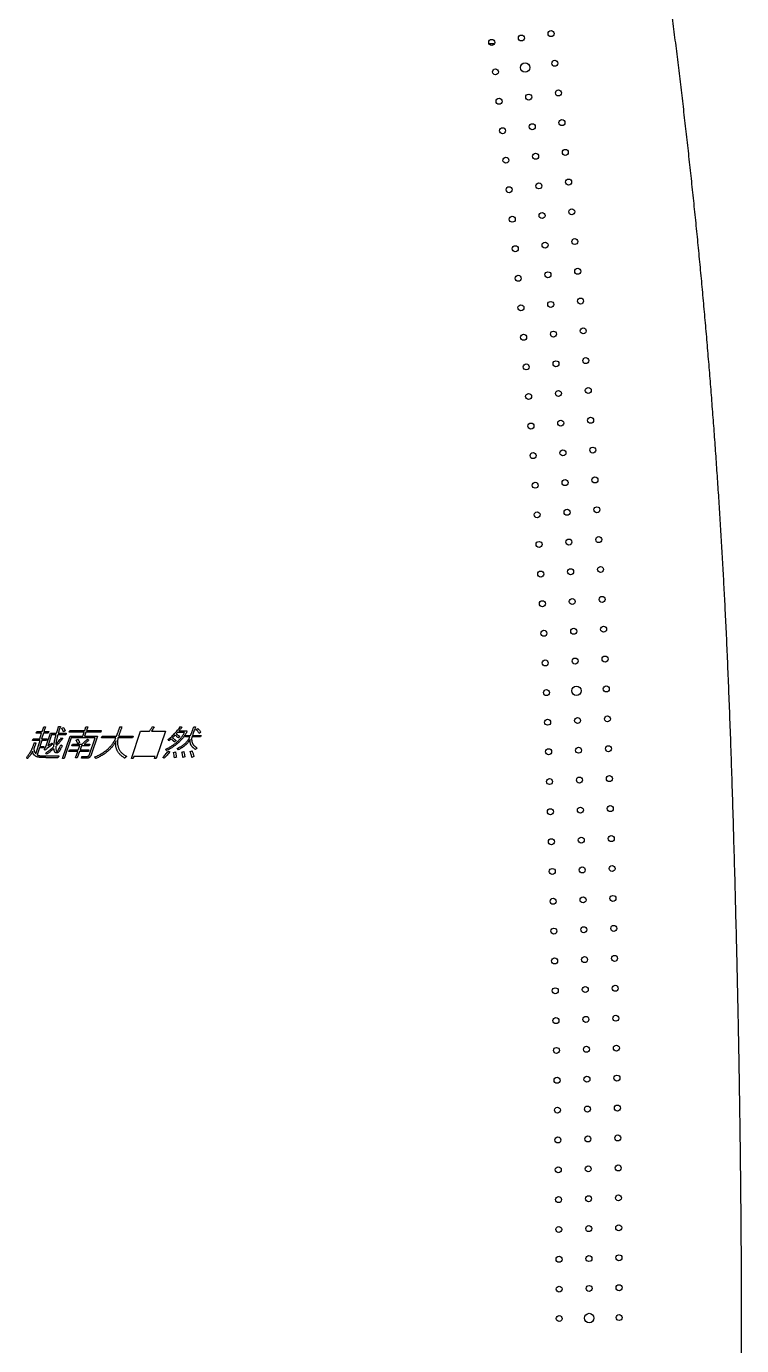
# Model space of a CAD drawing. Header units: millimetres. Extents: x 68706 to 69491, y -6452 to -3374.
# Drawn here: x 69073 to 69491, y -4913 to -4143 of the extents above; entities that cross this region are included whole.
import ezdxf

# ---------------------------------------------------------------- set-up
doc = ezdxf.new("R2010")
doc.units = ezdxf.units.MM

msp = doc.modelspace()

# ---------------------------------------------------------------- linework, layer by layer
at = {"color": 7, "linetype": 'Continuous', "lineweight": 25}
for p, q in [((69343.3, -4153.08), (69346.49, -4153.08)), ((69078.91, -4555.64), (69079.22, -4554.71)), ((69082.09, -4555.64), (69078.91, -4555.64)), ((69079.22, -4554.71), (69082.4, -4554.71)), ((69080.97, -4558.92), (69082.09, -4555.64)), ((69083.09, -4555.64), (69081.98, -4558.92)), ((69082.4, -4554.71), (69083.38, -4551.84)), ((69085.94, -4555.64), (69083.09, -4555.64)), ((69083.38, -4551.84), (69084.38, -4551.84)), ((69084.38, -4551.84), (69083.41, -4554.71)), ((69083.41, -4554.71), (69086.25, -4554.71)), ((69084.66, -4563.07), (69087.18, -4555.63)), ((69087.86, -4556.56), (69085.6, -4563.23)), ((69086.25, -4554.71), (69085.94, -4555.64)), ((69087.18, -4555.63), (69090.78, -4555.63)), ((69090.51, -4556.56), (69087.86, -4556.56)), ((69096.14, -4556.56), (69091.5, -4556.56)), ((69091.75, -4555.63), (69096.46, -4555.63)), ((69092.01, -4551.8), (69093, -4551.8)), ((69093.58, -4558.28), (69094.38, -4558.66)), ((69093.84, -4552.75), (69094.76, -4552.25)), ((69094.26, -4570.46), (69098.68, -4557.45)), ((69095.89, -4554.33), (69094.9, -4554.91)), ((69099.39, -4558.38), (69095.28, -4570.46)), ((69096.46, -4555.63), (69096.14, -4556.56)), ((69098.24, -4555.09), (69098.57, -4554.14)), ((69106.89, -4555.09), (69098.24, -4555.09)), ((69098.57, -4554.14), (69107.22, -4554.14)), ((69098.68, -4557.45), (69106.09, -4557.45)), ((69113.32, -4558.38), (69099.39, -4558.38)), ((69106.09, -4557.45), (69106.89, -4555.09)), ((69107.94, -4555.09), (69107.14, -4557.45)), ((69107.14, -4557.45), (69114.67, -4557.45)), ((69107.22, -4554.14), (69107.95, -4551.98)), ((69116.55, -4555.09), (69107.94, -4555.09)), ((69107.95, -4551.98), (69108.99, -4551.98)), ((69108.99, -4551.98), (69108.26, -4554.14)), ((69108.26, -4554.14), (69116.88, -4554.14)), ((69110.04, -4568.02), (69113.32, -4558.38)), ((69114.67, -4557.45), (69111.02, -4568.19)), ((69116.88, -4554.14), (69116.55, -4555.09)), ((69117, -4558.38), (69117.36, -4557.32)), ((69125.37, -4558.38), (69117, -4558.38)), ((69117.36, -4557.32), (69125.81, -4557.32)), ((69135.13, -4558.38), (69126.63, -4558.38)), ((69126.97, -4557.32), (69135.49, -4557.32)), ((69127.77, -4551.98), (69128.89, -4551.98)), ((69134.45, -4570.42), (69139.88, -4554.45)), ((69135.49, -4557.32), (69135.13, -4558.38)), ((69139.88, -4554.45), (69145.12, -4554.45)), ((69146.21, -4554.45), (69154.41, -4554.45)), ((69146.75, -4551.8), (69147.86, -4551.97)), ((69154.41, -4554.45), (69148.97, -4570.46)), ((69165.54, -4555.27), (69161.38, -4555.27)), ((69162.82, -4557.56), (69161.94, -4558.39)), ((69162.19, -4554.32), (69166.93, -4554.32)), ((69163.11, -4551.8), (69164, -4552.1)), ((69166.02, -4557.84), (69166.33, -4556.91)), ((69168.57, -4557.84), (69166.02, -4557.84)), ((69166.33, -4556.91), (69169, -4556.91)), ((69166.93, -4554.32), (69166.59, -4555.33)), ((69174.85, -4557.84), (69169.75, -4557.84)), ((69170.07, -4556.91), (69175.16, -4556.91)), ((69170.88, -4551.98), (69171.9, -4551.98)), ((69172.31, -4553.54), (69173.25, -4552.87)), ((69175.03, -4555.02), (69174.03, -4555.74)), ((69175.16, -4556.91), (69174.85, -4557.84)), ((69076.78, -4559.85), (69077.1, -4558.92)), ((69081.23, -4559.85), (69076.78, -4559.85)), ((69077.1, -4558.92), (69080.97, -4558.92)), ((69077.79, -4561.32), (69078.75, -4561.32)), ((69078.6, -4567.6), (69081.23, -4559.85)), ((69080.75, -4564.24), (69079.4, -4568.22)), ((69083.09, -4564.24), (69080.75, -4564.24)), ((69082.24, -4559.85), (69081.06, -4563.32)), ((69081.06, -4563.32), (69083.41, -4563.32)), ((69081.98, -4558.92), (69085.26, -4558.92)), ((69084.94, -4559.85), (69082.24, -4559.85)), ((69083.41, -4563.32), (69083.09, -4564.24)), ((69084.05, -4565.56), (69083.6, -4564.68)), ((69085.26, -4558.92), (69084.94, -4559.85)), ((69097.98, -4566.25), (69098.28, -4565.35)), ((69098.28, -4565.35), (69103.47, -4565.35)), ((69099.72, -4562.96), (69100.02, -4562.06)), ((69104.28, -4562.96), (69099.72, -4562.96)), ((69100.02, -4562.06), (69105.73, -4562.06)), ((69102.21, -4559.68), (69103.22, -4559.07)), ((69104.26, -4561.14), (69103.18, -4561.75)), ((69103.47, -4565.35), (69104.28, -4562.96)), ((69105.3, -4562.96), (69104.49, -4565.35)), ((69104.49, -4565.35), (69109.69, -4565.35)), ((69109.86, -4562.96), (69105.3, -4562.96)), ((69106.87, -4562.06), (69110.17, -4562.06)), ((69108.88, -4559.08), (69109.62, -4559.61)), ((69109.69, -4565.35), (69109.38, -4566.25)), ((69110.17, -4562.06), (69109.86, -4562.96)), ((69156.05, -4566.05), (69156.91, -4566.46)), ((69160.55, -4559.97), (69159.65, -4560.76)), ((69168.86, -4566.34), (69169.91, -4565.85)), ((69083.51, -4568.91), (69085.04, -4568.91)), ((69091.53, -4569.91), (69089.89, -4569.91)), ((69095.28, -4570.46), (69094.26, -4570.46)), ((69103.16, -4566.25), (69097.98, -4566.25)), ((69101.89, -4569.98), (69103.16, -4566.25)), ((69102.91, -4569.98), (69101.89, -4569.98)), ((69104.18, -4566.25), (69102.91, -4569.98)), ((69109.38, -4566.25), (69104.18, -4566.25)), ((69108.16, -4570.29), (69108, -4570.29)), ((69135.53, -4570.42), (69134.45, -4570.42)), ((69135.95, -4569.18), (69135.53, -4570.42)), ((69148.33, -4569.18), (69135.95, -4569.18)), ((69147.9, -4570.46), (69148.33, -4569.18)), ((69148.97, -4570.46), (69147.9, -4570.46)), ((69153.67, -4570.27), (69152.84, -4569.8)), ((69159.14, -4566.83), (69160.23, -4566.45)), ((69160.74, -4569.6), (69159.57, -4570)), ((69164.02, -4566.67), (69165.1, -4566.27)), ((69165.69, -4569.38), (69164.54, -4569.8)), ((69170.98, -4569.32), (69169.83, -4569.82))]:
    msp.add_line(p, q, dxfattribs=at)
for centre, radius in [((69362.2, -4149.86), 1.75), ((69379.51, -4147.28), 1.75), ((69344.89, -4152.43), 1.75), ((69364.38, -4167.1), 2.75), ((69381.7, -4164.6), 1.75), ((69347.06, -4169.61), 1.75), ((69383.82, -4181.93), 1.75), ((69349.16, -4186.79), 1.75), ((69366.49, -4184.36), 1.75), ((69351.19, -4203.99), 1.75), ((69368.53, -4201.63), 1.75), ((69385.87, -4199.26), 1.75), ((69353.15, -4221.19), 1.75), ((69370.5, -4218.9), 1.75), ((69387.85, -4216.6), 1.75), ((69372.41, -4236.18), 1.75), ((69389.76, -4233.95), 1.75), ((69355.05, -4238.41), 1.75), ((69391.61, -4251.31), 1.75), ((69356.88, -4255.63), 1.75), ((69374.24, -4253.47), 1.75), ((69358.63, -4272.85), 1.75), ((69376.01, -4270.76), 1.75), ((69393.38, -4268.67), 1.75), ((69360.33, -4290.09), 1.75), ((69377.71, -4288.06), 1.75), ((69395.09, -4286.04), 1.75), ((69379.34, -4305.37), 1.75), ((69396.73, -4303.42), 1.75), ((69361.95, -4307.33), 1.75), ((69398.3, -4320.8), 1.75), ((69363.5, -4324.57), 1.75), ((69380.9, -4322.69), 1.75), ((69364.99, -4341.82), 1.75), ((69382.4, -4340.01), 1.75), ((69399.8, -4338.19), 1.75), ((69366.41, -4359.08), 1.75), ((69383.82, -4357.34), 1.75), ((69401.24, -4355.59), 1.75), ((69385.18, -4374.67), 1.75), ((69402.6, -4372.99), 1.75), ((69367.76, -4376.35), 1.75), ((69403.89, -4390.4), 1.75), ((69369.04, -4393.61), 1.75), ((69386.47, -4392.01), 1.75), ((69370.26, -4410.89), 1.75), ((69387.69, -4409.35), 1.75), ((69405.12, -4407.81), 1.75), ((69371.4, -4428.17), 1.75), ((69388.84, -4426.69), 1.75), ((69406.28, -4425.22), 1.75), ((69389.92, -4444.05), 1.75), ((69407.37, -4442.64), 1.75), ((69372.48, -4445.45), 1.75), ((69373.49, -4462.74), 1.75), ((69390.94, -4461.4), 1.75), ((69408.39, -4460.07), 1.75), ((69374.43, -4480.03), 1.75), ((69391.88, -4478.76), 1.75), ((69409.34, -4477.5), 1.75), ((69375.3, -4497.32), 1.75), ((69392.76, -4496.12), 1.75), ((69410.22, -4494.93), 1.75), ((69393.57, -4513.49), 1.75), ((69411.03, -4512.36), 1.75), ((69376.1, -4514.61), 1.75), ((69376.84, -4531.93), 1.75), ((69394.31, -4530.87), 2.75), ((69411.77, -4529.81), 1.75), ((69377.51, -4549.23), 1.75), ((69394.99, -4548.24), 1.75), ((69412.46, -4547.25), 1.75), ((69378.1, -4566.46), 1.75), ((69395.58, -4565.57), 1.75), ((69413.05, -4564.67), 1.75), ((69396.09, -4582.99), 1.75), ((69413.57, -4582.14), 1.75), ((69378.61, -4583.85), 1.75), ((69379.14, -4601.44), 1.75), ((69396.62, -4600.55), 1.75), ((69414.1, -4599.66), 1.75), ((69379.7, -4618.96), 1.75), ((69397.18, -4618.06), 1.75), ((69414.66, -4617.16), 1.75), ((69380.23, -4636.32), 1.75), ((69397.71, -4635.47), 1.75), ((69415.19, -4634.61), 1.75), ((69415.68, -4652.08), 1.75), ((69380.72, -4653.72), 1.75), ((69398.2, -4652.9), 1.75), ((69381.17, -4671.14), 1.75), ((69398.65, -4670.35), 1.75), ((69416.14, -4669.56), 1.75), ((69381.6, -4688.56), 1.75), ((69399.08, -4687.8), 1.75), ((69416.57, -4687.04), 1.75), ((69382, -4705.97), 1.75), ((69399.48, -4705.24), 1.75), ((69416.96, -4704.51), 1.75), ((69382.36, -4723.38), 1.75), ((69399.85, -4722.68), 1.75), ((69417.33, -4721.99), 1.75), ((69382.69, -4740.8), 1.75), ((69400.18, -4740.13), 1.75), ((69417.67, -4739.46), 1.75), ((69383, -4758.21), 1.75), ((69400.49, -4757.57), 1.75), ((69417.97, -4756.94), 1.75), ((69383.27, -4775.63), 1.75), ((69400.76, -4775.02), 1.75), ((69418.25, -4774.42), 1.75), ((69383.51, -4793.04), 1.75), ((69401, -4792.47), 1.75), ((69418.49, -4791.89), 1.75), ((69383.72, -4810.46), 1.75), ((69401.21, -4809.92), 1.75), ((69418.7, -4809.37), 1.75), ((69383.9, -4827.87), 1.75), ((69401.39, -4827.36), 1.75), ((69418.88, -4826.85), 1.75), ((69401.54, -4844.81), 1.75), ((69419.03, -4844.33), 1.75), ((69384.05, -4845.29), 1.75), ((69384.16, -4862.71), 1.75), ((69401.66, -4862.26), 1.75), ((69419.15, -4861.81), 1.75), ((69384.25, -4880.13), 1.75), ((69401.75, -4879.71), 1.75), ((69419.24, -4879.29), 1.75), ((69384.27, -4897.27), 1.75), ((69401.77, -4896.98), 2.75), ((69419.27, -4896.7), 1.75)]:
    msp.add_circle(centre, radius, dxfattribs=at)
for points, knots in [([(69451.05, -4143.08), (69450.77, -4140.89), (69450.21, -4136.51), (69449.36, -4129.95), (69448.5, -4123.39), (69447.63, -4116.83), (69446.76, -4110.27), (69445.87, -4103.71), (69444.97, -4097.15), (69444.06, -4090.59), (69443.14, -4084.04), (69442.22, -4077.48), (69440.32, -4064.22), (69437.45, -4044.6), (69433.59, -4018.97), (69429.74, -3994.37), (69425.93, -3970.8), (69422.14, -3948.27), (69418.38, -3926.77), (69414.64, -3906.3), (69410.92, -3886.86), (69407.73, -3870.89), (69405.04, -3858.06), (69402.86, -3848), (69400.61, -3837.97), (69398.28, -3827.95), (69395.89, -3817.95), (69393.42, -3807.97), (69390.88, -3798), (69388.26, -3788.06), (69385.58, -3778.13), (69382.82, -3768.22), (69379.99, -3758.33), (69377.09, -3748.46), (69374.12, -3738.6), (69371.08, -3728.76), (69367.96, -3718.94), (69364.77, -3709.14), (69361.51, -3699.36), (69358.18, -3689.59), (69354.77, -3679.85), (69351.18, -3669.79), (69347.42, -3659.5), (69343.53, -3649.06), (69339.65, -3638.88), (69335.78, -3628.95), (69331.93, -3619.29), (69328.09, -3609.88), (69324.26, -3600.73), (69320.45, -3591.84), (69316.64, -3583.21), (69313.5, -3576.26), (69311.01, -3570.88), (69309.16, -3566.97), (69307.23, -3562.99), (69305.25, -3558.95), (69303.19, -3554.84), (69301.06, -3550.68), (69298.87, -3546.44), (69296.61, -3542.15), (69294.28, -3537.79), (69291.89, -3533.37), (69287.97, -3526.22), (69282.61, -3516.7), (69275.86, -3505.17), (69269.36, -3494.58), (69263.84, -3486.04), (69259.21, -3479.24), (69255.39, -3473.86), (69251.5, -3468.59), (69247.51, -3463.42), (69243.44, -3458.36), (69239.29, -3453.4), (69235.05, -3448.54), (69230.73, -3443.79), (69226.33, -3439.14), (69221.84, -3434.59), (69217.26, -3430.15), (69212.6, -3425.81), (69207.86, -3421.57), (69203.03, -3417.44), (69198.12, -3413.41), (69193.04, -3409.42), (69187.86, -3405.52), (69182.63, -3401.78), (69177.51, -3398.31), (69172.49, -3395.12), (69167.58, -3392.2), (69162.78, -3389.55), (69158.08, -3387.18), (69153.49, -3385.07), (69149.71, -3383.54), (69146.74, -3382.43), (69144.53, -3381.66), (69142.32, -3380.91), (69140.1, -3380.21), (69137.87, -3379.54), (69135.62, -3378.91), (69133.37, -3378.31), (69131.11, -3377.75), (69128.84, -3377.23), (69126.56, -3376.74), (69124.27, -3376.3), (69121.97, -3375.88), (69119.66, -3375.51), (69117.34, -3375.17), (69115.01, -3374.86), (69112.67, -3374.6), (69110.33, -3374.37), (69107.97, -3374.17), (69105.6, -3374.02), (69103.22, -3373.9), (69100.84, -3373.81), (69099.24, -3373.79), (69098.44, -3373.77)], [0, 0, 0, 0, 0.007382, 0.014763, 0.022145, 0.029527, 0.03691, 0.044292, 0.051675, 0.059059, 0.066442, 0.073826, 0.08121, 0.111264, 0.140175, 0.167943, 0.19457, 0.220057, 0.244403, 0.267611, 0.289683, 0.310618, 0.322095, 0.333569, 0.345041, 0.356511, 0.36798, 0.379448, 0.390916, 0.402386, 0.413856, 0.425328, 0.436802, 0.44828, 0.459761, 0.471247, 0.482737, 0.494233, 0.505735, 0.517243, 0.528759, 0.540282, 0.552984, 0.565411, 0.577564, 0.589442, 0.601048, 0.612381, 0.623443, 0.634233, 0.644754, 0.655007, 0.659743, 0.664575, 0.669503, 0.674527, 0.679648, 0.684867, 0.690182, 0.695595, 0.701105, 0.706713, 0.712419, 0.728381, 0.743283, 0.757129, 0.769927, 0.777317, 0.784667, 0.791978, 0.799254, 0.806497, 0.813711, 0.820899, 0.828063, 0.835206, 0.842332, 0.849443, 0.856543, 0.863634, 0.870721, 0.877805, 0.884891, 0.892335, 0.899503, 0.906399, 0.91303, 0.919399, 0.925514, 0.931381, 0.937009, 0.942408, 0.945018, 0.947623, 0.950226, 0.952826, 0.955425, 0.958023, 0.96062, 0.963217, 0.965816, 0.968416, 0.971019, 0.973625, 0.976235, 0.978849, 0.981468, 0.984093, 0.986724, 0.989362, 0.992009, 0.994663, 0.997327, 1, 1, 1, 1]), ([(69451.05, -4143.08), (69450.77, -4140.89), (69450.21, -4136.51), (69449.36, -4129.95), (69448.5, -4123.39), (69447.63, -4116.83), (69446.76, -4110.27), (69445.87, -4103.71), (69444.97, -4097.15), (69444.06, -4090.59), (69443.14, -4084.04), (69442.22, -4077.48), (69440.32, -4064.22), (69437.45, -4044.6), (69433.59, -4018.97), (69429.74, -3994.37), (69425.93, -3970.8), (69422.14, -3948.27), (69418.38, -3926.77), (69414.64, -3906.3), (69410.92, -3886.86), (69407.73, -3870.89), (69405.04, -3858.06), (69402.86, -3848), (69400.61, -3837.97), (69398.28, -3827.95), (69395.89, -3817.95), (69393.42, -3807.97), (69390.88, -3798), (69388.26, -3788.06), (69385.58, -3778.13), (69382.82, -3768.22), (69379.99, -3758.33), (69377.09, -3748.46), (69374.12, -3738.6), (69371.08, -3728.76), (69367.96, -3718.94), (69364.77, -3709.14), (69361.51, -3699.36), (69358.18, -3689.59), (69354.77, -3679.85), (69351.18, -3669.79), (69347.42, -3659.5), (69343.53, -3649.06), (69339.65, -3638.88), (69335.78, -3628.95), (69331.93, -3619.29), (69328.09, -3609.88), (69324.26, -3600.73), (69320.45, -3591.84), (69316.64, -3583.21), (69313.5, -3576.26), (69311.01, -3570.88), (69309.16, -3566.97), (69307.23, -3562.99), (69305.25, -3558.95), (69303.19, -3554.84), (69301.06, -3550.68), (69298.87, -3546.44), (69296.61, -3542.15), (69294.28, -3537.79), (69291.89, -3533.37), (69287.97, -3526.22), (69282.61, -3516.7), (69275.86, -3505.17), (69269.36, -3494.58), (69263.84, -3486.04), (69259.21, -3479.24), (69255.39, -3473.86), (69251.5, -3468.59), (69247.51, -3463.42), (69243.44, -3458.36), (69239.29, -3453.4), (69235.05, -3448.54), (69230.73, -3443.79), (69226.33, -3439.14), (69221.84, -3434.59), (69217.26, -3430.15), (69212.6, -3425.81), (69207.86, -3421.57), (69203.03, -3417.44), (69198.12, -3413.41), (69193.04, -3409.42), (69187.86, -3405.52), (69182.63, -3401.78), (69177.51, -3398.31), (69172.49, -3395.12), (69167.58, -3392.2), (69162.78, -3389.55), (69158.08, -3387.18), (69153.49, -3385.07), (69149.71, -3383.54), (69146.74, -3382.43), (69144.53, -3381.66), (69142.32, -3380.91), (69140.1, -3380.21), (69137.87, -3379.54), (69135.62, -3378.91), (69133.37, -3378.31), (69131.11, -3377.75), (69128.84, -3377.23), (69126.56, -3376.74), (69124.27, -3376.3), (69121.97, -3375.88), (69119.66, -3375.51), (69117.34, -3375.17), (69115.01, -3374.86), (69112.67, -3374.6), (69110.33, -3374.37), (69107.97, -3374.17), (69105.6, -3374.02), (69103.22, -3373.9), (69100.84, -3373.81), (69099.24, -3373.79), (69098.44, -3373.77)], [0, 0, 0, 0, 0.0073815, 0.0147632, 0.0221451, 0.0295273, 0.0369097, 0.0442923, 0.0516753, 0.0590585, 0.0664421, 0.0738259, 0.0812102, 0.1112641, 0.140175, 0.1679435, 0.1945704, 0.2200566, 0.2444032, 0.2676114, 0.2896826, 0.3106184, 0.3220953, 0.3335693, 0.345041, 0.356511, 0.3679798, 0.3794481, 0.3909165, 0.4023855, 0.4138558, 0.4253279, 0.4368025, 0.4482801, 0.4597614, 0.4712469, 0.4827372, 0.494233, 0.5057347, 0.5172431, 0.5287587, 0.540282, 0.5529842, 0.5654112, 0.5775637, 0.5894424, 0.6010479, 0.612381, 0.6234425, 0.6342334, 0.6447544, 0.6550066, 0.6597427, 0.6645746, 0.6695026, 0.6745272, 0.6796484, 0.6848665, 0.6901819, 0.6955946, 0.701105, 0.7067132, 0.7124194, 0.7283814, 0.7432827, 0.7571289, 0.7699267, 0.7773172, 0.7846667, 0.791978, 0.7992539, 0.8064975, 0.8137114, 0.8208989, 0.8280627, 0.8352059, 0.8423317, 0.8494429, 0.8565428, 0.8636345, 0.8707209, 0.8778053, 0.8848908, 0.8923349, 0.8995029, 0.9063995, 0.9130295, 0.9193988, 0.9255136, 0.9313811, 0.9370095, 0.942408, 0.9450175, 0.9476233, 0.950226, 0.9528263, 0.955425, 0.9580225, 0.9606198, 0.9632174, 0.9658161, 0.9684164, 0.9710192, 0.973625, 0.9762346, 0.9788486, 0.9814677, 0.9840926, 0.986724, 0.9893624, 0.9920086, 0.9946631, 0.9973267, 1, 1, 1, 1]), ([(69490.78, -4891.51), (69490.77, -4888.07), (69490.75, -4881.19), (69490.7, -4870.87), (69490.65, -4860.55), (69490.58, -4850.24), (69490.5, -4839.93), (69490.41, -4829.62), (69490.32, -4819.33), (69490.21, -4809.03), (69490.08, -4798.74), (69489.95, -4788.45), (69489.81, -4778.17), (69489.66, -4767.89), (69489.5, -4757.61), (69489.32, -4747.34), (69489.14, -4737.08), (69488.94, -4726.82), (69488.74, -4716.56), (69488.52, -4706.3), (69488.3, -4696.05), (69487.96, -4681.56), (69487.51, -4663.11), (69486.93, -4640.99), (69486.34, -4619.72), (69485.74, -4599.31), (69485.12, -4579.77), (69484.48, -4561.08), (69483.84, -4543.25), (69483.17, -4526.28), (69482.5, -4510.17), (69481.81, -4494.92), (69481.11, -4480.7), (69480.4, -4467.23), (69479.67, -4454.21), (69478.91, -4441.2), (69478.12, -4428.19), (69477.28, -4415.19), (69476.41, -4402.19), (69475.5, -4389.2), (69474.55, -4376.21), (69473.56, -4363.22), (69472.54, -4350.24), (69471.48, -4337.26), (69470.38, -4324.28), (69469.24, -4311.31), (69468.07, -4298.35), (69466.86, -4285.39), (69465.61, -4272.43), (69464.33, -4259.47), (69463, -4246.52), (69461.64, -4233.58), (69460.24, -4220.64), (69458.8, -4207.7), (69457.33, -4194.77), (69455.82, -4181.84), (69454.27, -4168.92), (69452.68, -4155.99), (69451.6, -4147.38), (69451.05, -4143.08)], [0, 0, 0, 0, 0.013766, 0.027527, 0.041283, 0.055033, 0.068777, 0.082516, 0.09625, 0.109978, 0.123701, 0.137418, 0.151131, 0.164837, 0.178539, 0.192235, 0.205926, 0.219611, 0.233292, 0.246967, 0.260636, 0.274301, 0.304956, 0.334466, 0.362831, 0.390051, 0.416126, 0.441057, 0.464844, 0.487486, 0.508985, 0.529339, 0.54855, 0.565934, 0.583315, 0.600694, 0.61807, 0.635443, 0.652815, 0.670184, 0.687551, 0.704917, 0.722281, 0.739643, 0.757004, 0.774364, 0.791723, 0.809081, 0.826438, 0.843795, 0.861151, 0.878507, 0.895862, 0.913218, 0.930573, 0.947929, 0.965286, 0.982642, 1, 1, 1, 1]), ([(69089.22, -4563.39), (69089.22, -4563.29), (69089.22, -4563.1), (69089.24, -4562.8), (69089.26, -4562.48), (69089.3, -4562.14), (69089.34, -4561.78), (69089.4, -4561.4), (69089.46, -4561), (69089.54, -4560.58), (69089.62, -4560.15), (69089.72, -4559.69), (69089.82, -4559.22), (69089.94, -4558.72), (69090.07, -4558.21), (69090.2, -4557.67), (69090.35, -4557.12), (69090.46, -4556.75), (69090.51, -4556.56)], [0, 0, 0, 0, 0.040584, 0.083675, 0.129735, 0.178763, 0.230778, 0.285505, 0.343599, 0.404462, 0.468375, 0.534942, 0.605059, 0.67794, 0.753997, 0.832639, 0.914972, 1, 1, 1, 1]), ([(69091.5, -4556.56), (69091.42, -4556.85), (69091.27, -4557.43), (69091.05, -4558.27), (69090.87, -4559.06), (69090.71, -4559.8), (69090.57, -4560.49), (69090.46, -4561.14), (69090.37, -4561.73), (69090.33, -4562.11), (69090.32, -4562.29)], [0, 0, 0, 0, 0.157439, 0.30528, 0.444029, 0.57325, 0.69356, 0.804836, 0.906834, 1, 1, 1, 1]), ([(69090.32, -4562.29), (69090.6, -4561.98), (69091.17, -4561.36), (69091.99, -4560.39), (69092.8, -4559.36), (69093.32, -4558.64), (69093.58, -4558.28)], [0, 0, 0, 0, 0.240967, 0.487599, 0.740283, 1, 1, 1, 1]), ([(69090.78, -4555.63), (69090.82, -4555.49), (69090.91, -4555.22), (69091.03, -4554.79), (69091.17, -4554.35), (69091.32, -4553.88), (69091.48, -4553.39), (69091.64, -4552.88), (69091.82, -4552.35), (69091.95, -4551.98), (69092.01, -4551.8)], [0, 0, 0, 0, 0.104556, 0.215171, 0.331165, 0.453435, 0.581311, 0.715033, 0.854369, 1, 1, 1, 1]), ([(69093, -4551.8), (69092.89, -4552.11), (69092.67, -4552.73), (69092.35, -4553.68), (69092.04, -4554.64), (69091.85, -4555.3), (69091.75, -4555.63)], [0, 0, 0, 0, 0.243481, 0.490978, 0.743434, 1, 1, 1, 1]), ([(69094.9, -4554.91), (69094.87, -4554.84), (69094.81, -4554.7), (69094.71, -4554.47), (69094.6, -4554.23), (69094.47, -4553.97), (69094.33, -4553.69), (69094.18, -4553.39), (69094.01, -4553.08), (69093.9, -4552.87), (69093.84, -4552.75)], [0, 0, 0, 0, 0.091728, 0.19299, 0.303711, 0.424003, 0.554396, 0.693309, 0.841859, 1, 1, 1, 1]), ([(69094.76, -4552.25), (69094.83, -4552.38), (69094.97, -4552.61), (69095.17, -4552.94), (69095.34, -4553.25), (69095.49, -4553.52), (69095.62, -4553.77), (69095.73, -4553.98), (69095.82, -4554.16), (69095.86, -4554.28), (69095.89, -4554.33)], [0, 0, 0, 0, 0.180281, 0.344168, 0.493329, 0.626132, 0.742608, 0.84443, 0.930031, 1, 1, 1, 1]), ([(69113.15, -4569.49), (69113.53, -4569.32), (69114.28, -4568.99), (69115.37, -4568.46), (69116.41, -4567.91), (69117.4, -4567.32), (69118.34, -4566.72), (69119.23, -4566.08), (69120.07, -4565.43), (69120.86, -4564.75), (69121.6, -4564.04), (69122.29, -4563.31), (69122.93, -4562.55), (69123.52, -4561.77), (69124.06, -4560.96), (69124.55, -4560.13), (69124.99, -4559.27), (69125.24, -4558.68), (69125.37, -4558.38)], [0, 0, 0, 0, 0.073582, 0.145053, 0.214585, 0.282294, 0.34813, 0.412446, 0.475267, 0.536813, 0.597023, 0.656292, 0.714656, 0.772443, 0.829576, 0.886474, 0.943243, 1, 1, 1, 1]), ([(69125.81, -4557.32), (69125.89, -4557.14), (69126.03, -4556.79), (69126.25, -4556.23), (69126.47, -4555.66), (69126.61, -4555.27), (69126.69, -4555.07)], [0, 0, 0, 0, 0.235873, 0.481398, 0.736412, 1, 1, 1, 1]), ([(69126.63, -4558.38), (69126.58, -4558.69), (69126.48, -4559.29), (69126.39, -4560.17), (69126.37, -4561.03), (69126.4, -4561.85), (69126.5, -4562.64), (69126.67, -4563.39), (69126.88, -4564.12), (69127.17, -4564.8), (69127.52, -4565.46), (69127.93, -4566.08), (69128.4, -4566.67), (69128.93, -4567.22), (69129.52, -4567.74), (69130.18, -4568.23), (69130.89, -4568.69), (69131.4, -4568.96), (69131.66, -4569.09)], [0, 0, 0, 0, 0.0721857, 0.1413558, 0.207563, 0.2711469, 0.3327148, 0.3924811, 0.4510026, 0.5087465, 0.5660725, 0.623668, 0.6819733, 0.7413488, 0.8025644, 0.8657276, 0.9315287, 1, 1, 1, 1]), ([(69126.69, -4555.07), (69126.76, -4554.86), (69126.92, -4554.43), (69127.07, -4553.99), (69127.15, -4553.77)], [0, 0, 0, 0, 0.4813508, 1, 1, 1, 1]), ([(69128.89, -4551.98), (69128.83, -4552.16), (69128.71, -4552.54), (69128.5, -4553.12), (69128.29, -4553.73), (69128.05, -4554.38), (69127.8, -4555.07), (69127.54, -4555.79), (69127.26, -4556.54), (69127.07, -4557.06), (69126.97, -4557.32)], [0, 0, 0, 0, 0.10161, 0.209443, 0.324763, 0.446316, 0.574882, 0.709516, 0.851636, 1, 1, 1, 1]), ([(69127.15, -4553.77), (69127.19, -4553.65), (69127.28, -4553.4), (69127.42, -4552.99), (69127.58, -4552.51), (69127.7, -4552.17), (69127.77, -4551.98)], [0, 0, 0, 0, 0.19226, 0.423272, 0.691549, 1, 1, 1, 1]), ([(69145.12, -4554.45), (69145.25, -4554.25), (69145.52, -4553.84), (69145.92, -4553.2), (69146.33, -4552.51), (69146.61, -4552.04), (69146.75, -4551.8)], [0, 0, 0, 0, 0.229303, 0.472178, 0.729644, 1, 1, 1, 1]), ([(69147.86, -4551.97), (69147.6, -4552.38), (69147.06, -4553.22), (69146.5, -4554.04), (69146.21, -4554.45)], [0, 0, 0, 0, 0.489899, 1, 1, 1, 1]), ([(69154.5, -4564.93), (69154.8, -4564.79), (69155.4, -4564.53), (69156.28, -4564.09), (69157.13, -4563.63), (69157.95, -4563.14), (69158.74, -4562.63), (69159.5, -4562.09), (69160.24, -4561.52), (69160.94, -4560.93), (69161.62, -4560.31), (69162.27, -4559.67), (69162.88, -4559), (69163.48, -4558.31), (69164.04, -4557.59), (69164.57, -4556.84), (69165.08, -4556.07), (69165.39, -4555.54), (69165.54, -4555.27)], [0, 0, 0, 0, 0.066616, 0.132159, 0.19672, 0.260639, 0.32374, 0.386328, 0.448132, 0.509792, 0.571003, 0.63202, 0.692949, 0.754025, 0.814955, 0.876275, 0.937885, 1, 1, 1, 1]), ([(69166.59, -4555.33), (69166.42, -4555.62), (69166.07, -4556.2), (69165.51, -4557.04), (69164.92, -4557.85), (69164.32, -4558.64), (69163.68, -4559.39), (69163.02, -4560.11), (69162.33, -4560.81), (69161.62, -4561.48), (69160.88, -4562.11), (69160.12, -4562.72), (69159.33, -4563.3), (69158.52, -4563.85), (69157.68, -4564.38), (69156.81, -4564.87), (69155.92, -4565.34), (69155.31, -4565.62), (69155, -4565.76)], [0, 0, 0, 0, 0.064284, 0.12792, 0.190952, 0.253552, 0.315633, 0.377429, 0.439163, 0.500543, 0.562055, 0.623663, 0.685356, 0.747442, 0.809754, 0.8726, 0.935936, 1, 1, 1, 1]), ([(69155.85, -4559.38), (69156.18, -4559.11), (69156.85, -4558.57), (69157.82, -4557.71), (69158.76, -4556.82), (69159.68, -4555.89), (69160.58, -4554.92), (69161.45, -4553.92), (69162.3, -4552.88), (69162.84, -4552.16), (69163.11, -4551.8)], [0, 0, 0, 0, 0.122398, 0.245051, 0.368466, 0.492607, 0.61779, 0.743965, 0.871269, 1, 1, 1, 1]), ([(69158.57, -4558.15), (69158.56, -4558.17), (69158.52, -4558.21), (69158.49, -4558.24), (69158.47, -4558.26)], [0, 0, 0, 0, 0.554014, 1, 1, 1, 1]), ([(69158.47, -4558.26), (69158.64, -4558.39), (69158.98, -4558.65), (69159.49, -4559.07), (69160.02, -4559.51), (69160.37, -4559.82), (69160.55, -4559.97)], [0, 0, 0, 0, 0.236873, 0.482341, 0.736467, 1, 1, 1, 1]), ([(69159.98, -4556.77), (69159.89, -4556.86), (69159.7, -4557.06), (69159.38, -4557.37), (69159, -4557.75), (69158.72, -4558.01), (69158.57, -4558.15)], [0, 0, 0, 0, 0.189942, 0.419905, 0.689912, 1, 1, 1, 1]), ([(69161.94, -4558.39), (69161.81, -4558.28), (69161.53, -4558.03), (69161.07, -4557.65), (69160.55, -4557.22), (69160.18, -4556.93), (69159.98, -4556.77)], [0, 0, 0, 0, 0.203194, 0.436997, 0.703053, 1, 1, 1, 1]), ([(69161.38, -4555.27), (69161.26, -4555.41), (69161.03, -4555.68), (69160.78, -4555.94), (69160.65, -4556.07)], [0, 0, 0, 0, 0.49575, 1, 1, 1, 1]), ([(69160.65, -4556.07), (69160.72, -4556.11), (69160.86, -4556.2), (69161.09, -4556.35), (69161.33, -4556.52), (69161.59, -4556.69), (69161.87, -4556.89), (69162.17, -4557.1), (69162.49, -4557.33), (69162.7, -4557.48), (69162.82, -4557.56)], [0, 0, 0, 0, 0.092764, 0.19545, 0.307174, 0.426726, 0.556233, 0.695701, 0.843622, 1, 1, 1, 1]), ([(69161.3, -4564.47), (69161.52, -4564.37), (69161.95, -4564.17), (69162.58, -4563.85), (69163.18, -4563.51), (69163.76, -4563.17), (69164.31, -4562.8), (69164.83, -4562.42), (69165.33, -4562.03), (69165.8, -4561.62), (69166.24, -4561.2), (69166.66, -4560.77), (69167.04, -4560.31), (69167.4, -4559.85), (69167.73, -4559.37), (69168.04, -4558.87), (69168.32, -4558.36), (69168.49, -4558.01), (69168.57, -4557.84)], [0, 0, 0, 0, 0.071978, 0.142025, 0.210622, 0.277581, 0.342899, 0.40709, 0.469705, 0.531445, 0.59205, 0.651656, 0.710623, 0.769081, 0.82701, 0.884728, 0.942383, 1, 1, 1, 1]), ([(69164, -4552.1), (69163.83, -4552.31), (69163.51, -4552.72), (69163.04, -4553.31), (69162.61, -4553.84), (69162.33, -4554.16), (69162.19, -4554.32)], [0, 0, 0, 0, 0.283768, 0.545067, 0.784091, 1, 1, 1, 1]), ([(69169, -4556.91), (69169.07, -4556.74), (69169.23, -4556.38), (69169.45, -4555.83), (69169.68, -4555.25), (69169.91, -4554.65), (69170.15, -4554.02), (69170.39, -4553.37), (69170.63, -4552.68), (69170.79, -4552.22), (69170.88, -4551.98)], [0, 0, 0, 0, 0.107853, 0.220917, 0.338408, 0.460945, 0.588427, 0.720672, 0.8582, 1, 1, 1, 1]), ([(69169.75, -4557.84), (69169.73, -4558.02), (69169.68, -4558.37), (69169.66, -4558.9), (69169.66, -4559.4), (69169.7, -4559.89), (69169.78, -4560.36), (69169.89, -4560.81), (69170.04, -4561.23), (69170.22, -4561.65), (69170.43, -4562.04), (69170.69, -4562.41), (69170.97, -4562.76), (69171.29, -4563.1), (69171.66, -4563.41), (69172.05, -4563.71), (69172.47, -4563.98), (69172.78, -4564.15), (69172.93, -4564.23)], [0, 0, 0, 0, 0.0709316, 0.1388977, 0.2045416, 0.2677989, 0.3290705, 0.388703, 0.4474573, 0.5054067, 0.5635066, 0.6217235, 0.6805106, 0.7405751, 0.8020797, 0.8658663, 0.9315982, 1, 1, 1, 1]), ([(69171.9, -4551.98), (69171.76, -4552.38), (69171.47, -4553.19), (69171.03, -4554.41), (69170.56, -4555.66), (69170.23, -4556.49), (69170.07, -4556.91)], [0, 0, 0, 0, 0.241749, 0.489065, 0.741976, 1, 1, 1, 1]), ([(69174.03, -4555.74), (69173.9, -4555.55), (69173.63, -4555.17), (69173.21, -4554.61), (69172.77, -4554.06), (69172.47, -4553.71), (69172.31, -4553.54)], [0, 0, 0, 0, 0.251831, 0.501948, 0.75163, 1, 1, 1, 1]), ([(69173.25, -4552.87), (69173.42, -4553.05), (69173.73, -4553.41), (69174.19, -4553.95), (69174.62, -4554.48), (69174.9, -4554.84), (69175.03, -4555.02)], [0, 0, 0, 0, 0.260007, 0.512427, 0.759477, 1, 1, 1, 1]), ([(69075.78, -4566.21), (69075.86, -4566.06), (69076.02, -4565.75), (69076.26, -4565.26), (69076.51, -4564.72), (69076.75, -4564.13), (69077.01, -4563.5), (69077.26, -4562.81), (69077.53, -4562.08), (69077.7, -4561.58), (69077.79, -4561.32)], [0, 0, 0, 0, 0.095228, 0.198658, 0.310634, 0.430966, 0.560202, 0.698195, 0.844675, 1, 1, 1, 1]), ([(69078.75, -4561.32), (69078.69, -4561.49), (69078.58, -4561.81), (69078.41, -4562.28), (69078.24, -4562.73), (69078.08, -4563.16), (69077.92, -4563.56), (69077.77, -4563.95), (69077.63, -4564.31), (69077.53, -4564.54), (69077.48, -4564.65)], [0, 0, 0, 0, 0.1481388, 0.2889431, 0.4242025, 0.5526097, 0.6739874, 0.7892609, 0.8975314, 1, 1, 1, 1]), ([(69077.48, -4564.65), (69077.51, -4564.82), (69077.56, -4565.14), (69077.66, -4565.6), (69077.77, -4566.02), (69077.9, -4566.41), (69078.05, -4566.76), (69078.21, -4567.08), (69078.39, -4567.36), (69078.53, -4567.52), (69078.6, -4567.6)], [0, 0, 0, 0, 0.1576182, 0.3046487, 0.4416354, 0.5699179, 0.6880697, 0.7987696, 0.9028683, 1, 1, 1, 1]), ([(69083.6, -4564.68), (69083.67, -4564.62), (69083.79, -4564.52), (69083.96, -4564.36), (69084.11, -4564.19), (69084.19, -4564.08), (69084.23, -4564.02)], [0, 0, 0, 0, 0.2766402, 0.5346334, 0.7754564, 1, 1, 1, 1]), ([(69085.19, -4564.59), (69085.08, -4564.68), (69084.85, -4564.86), (69084.54, -4565.11), (69084.28, -4565.35), (69084.12, -4565.5), (69084.05, -4565.56)], [0, 0, 0, 0, 0.300687, 0.567198, 0.80063, 1, 1, 1, 1]), ([(69084.23, -4564.02), (69084.27, -4563.96), (69084.35, -4563.83), (69084.45, -4563.61), (69084.56, -4563.35), (69084.62, -4563.17), (69084.66, -4563.07)], [0, 0, 0, 0, 0.206936, 0.442933, 0.705303, 1, 1, 1, 1]), ([(69084.45, -4567.24), (69084.89, -4566.93), (69085.76, -4566.31), (69087, -4565.34), (69088.15, -4564.39), (69088.87, -4563.72), (69089.22, -4563.39)], [0, 0, 0, 0, 0.266135, 0.521552, 0.765743, 1, 1, 1, 1]), ([(69089.23, -4564.5), (69089.09, -4564.64), (69088.79, -4564.92), (69088.32, -4565.34), (69087.83, -4565.76), (69087.31, -4566.18), (69086.77, -4566.61), (69086.2, -4567.05), (69085.6, -4567.49), (69085.19, -4567.78), (69084.98, -4567.93)], [0, 0, 0, 0, 0.11035, 0.224925, 0.343347, 0.466051, 0.593486, 0.724548, 0.860426, 1, 1, 1, 1]), ([(69088.28, -4562.25), (69088.04, -4562.42), (69087.55, -4562.77), (69086.8, -4563.34), (69086.01, -4563.94), (69085.47, -4564.37), (69085.19, -4564.59)], [0, 0, 0, 0, 0.225499, 0.467356, 0.725169, 1, 1, 1, 1]), ([(69085.6, -4563.23), (69086.02, -4562.93), (69086.87, -4562.32), (69087.7, -4561.68), (69088.12, -4561.36)], [0, 0, 0, 0, 0.494671, 1, 1, 1, 1]), ([(69088.12, -4561.36), (69088.14, -4561.46), (69088.15, -4561.65), (69088.19, -4561.9), (69088.22, -4562.1), (69088.26, -4562.2), (69088.28, -4562.25)], [0, 0, 0, 0, 0.346761, 0.631183, 0.847001, 1, 1, 1, 1]), ([(69089.44, -4565.79), (69089.4, -4565.58), (69089.32, -4565.15), (69089.26, -4564.72), (69089.23, -4564.5)], [0, 0, 0, 0, 0.497251, 1, 1, 1, 1]), ([(69090.82, -4567.16), (69090.73, -4567.16), (69090.56, -4567.15), (69090.32, -4567.09), (69090.11, -4566.98), (69089.92, -4566.83), (69089.75, -4566.63), (69089.63, -4566.38), (69089.51, -4566.1), (69089.47, -4565.9), (69089.44, -4565.79)], [0, 0, 0, 0, 0.123541, 0.23712, 0.348406, 0.459765, 0.577613, 0.704562, 0.84393, 1, 1, 1, 1]), ([(69094.38, -4558.66), (69094.2, -4558.89), (69093.85, -4559.35), (69093.32, -4560.02), (69092.8, -4560.67), (69092.29, -4561.29), (69091.78, -4561.87), (69091.28, -4562.44), (69090.78, -4562.97), (69090.45, -4563.31), (69090.29, -4563.48)], [0, 0, 0, 0, 0.139269, 0.274413, 0.405815, 0.532575, 0.655595, 0.774325, 0.889106, 1, 1, 1, 1]), ([(69090.29, -4563.48), (69090.29, -4563.64), (69090.31, -4563.98), (69090.36, -4564.48), (69090.43, -4565.01), (69090.51, -4565.36), (69090.54, -4565.54)], [0, 0, 0, 0, 0.236336, 0.481764, 0.735662, 1, 1, 1, 1]), ([(69090.54, -4565.54), (69090.55, -4565.59), (69090.57, -4565.67), (69090.61, -4565.78), (69090.66, -4565.88), (69090.73, -4565.96), (69090.8, -4566.02), (69090.89, -4566.07), (69090.99, -4566.09), (69091.06, -4566.09), (69091.1, -4566.09)], [0, 0, 0, 0, 0.155341, 0.296313, 0.420356, 0.537399, 0.647687, 0.758369, 0.87443, 1, 1, 1, 1]), ([(69092.9, -4565.4), (69092.82, -4565.54), (69092.68, -4565.8), (69092.45, -4566.16), (69092.2, -4566.46), (69091.95, -4566.71), (69091.68, -4566.91), (69091.4, -4567.05), (69091.12, -4567.15), (69090.92, -4567.16), (69090.82, -4567.16)], [0, 0, 0, 0, 0.163001, 0.312159, 0.447576, 0.571754, 0.685898, 0.793437, 0.896648, 1, 1, 1, 1]), ([(69091.1, -4566.09), (69091.13, -4566.09), (69091.21, -4566.09), (69091.32, -4566.05), (69091.43, -4565.98), (69091.54, -4565.88), (69091.65, -4565.76), (69091.76, -4565.61), (69091.87, -4565.44), (69091.95, -4565.31), (69091.98, -4565.24)], [0, 0, 0, 0, 0.08521, 0.1747736, 0.273829, 0.3877581, 0.5155731, 0.6587485, 0.8202077, 1, 1, 1, 1]), ([(69091.98, -4565.24), (69092.21, -4564.8), (69092.66, -4563.89), (69093.07, -4562.97), (69093.28, -4562.49)], [0, 0, 0, 0, 0.4917849, 1, 1, 1, 1]), ([(69094.1, -4562.85), (69094, -4563.09), (69093.79, -4563.54), (69093.49, -4564.2), (69093.19, -4564.82), (69092.99, -4565.21), (69092.9, -4565.4)], [0, 0, 0, 0, 0.272367, 0.530552, 0.772769, 1, 1, 1, 1]), ([(69093.28, -4562.49), (69093.41, -4562.57), (69093.67, -4562.72), (69093.96, -4562.81), (69094.1, -4562.85)], [0, 0, 0, 0, 0.512981, 1, 1, 1, 1]), ([(69103.18, -4561.75), (69103.1, -4561.55), (69102.95, -4561.17), (69102.7, -4560.63), (69102.46, -4560.13), (69102.29, -4559.83), (69102.21, -4559.68)], [0, 0, 0, 0, 0.280863, 0.540599, 0.780007, 1, 1, 1, 1]), ([(69103.22, -4559.07), (69103.32, -4559.24), (69103.51, -4559.57), (69103.78, -4560.08), (69104.03, -4560.61), (69104.18, -4560.96), (69104.26, -4561.14)], [0, 0, 0, 0, 0.2468436, 0.4961387, 0.7470992, 1, 1, 1, 1]), ([(69105.73, -4562.06), (69106.01, -4561.8), (69106.56, -4561.3), (69107.37, -4560.54), (69108.14, -4559.81), (69108.63, -4559.32), (69108.88, -4559.08)], [0, 0, 0, 0, 0.263307, 0.517637, 0.763044, 1, 1, 1, 1]), ([(69109.62, -4559.61), (69109.41, -4559.81), (69108.97, -4560.22), (69108.29, -4560.82), (69107.59, -4561.44), (69107.11, -4561.85), (69106.87, -4562.06)], [0, 0, 0, 0, 0.23948, 0.486213, 0.739709, 1, 1, 1, 1]), ([(69125.51, -4560.08), (69125.37, -4560.35), (69125.1, -4560.89), (69124.64, -4561.68), (69124.14, -4562.44), (69123.59, -4563.19), (69123, -4563.91), (69122.37, -4564.62), (69121.69, -4565.3), (69120.97, -4565.96), (69120.2, -4566.59), (69119.4, -4567.21), (69118.55, -4567.81), (69117.65, -4568.38), (69116.71, -4568.94), (69115.73, -4569.47), (69114.71, -4569.98), (69114, -4570.3), (69113.64, -4570.46)], [0, 0, 0, 0, 0.056426, 0.112883, 0.169778, 0.227026, 0.285058, 0.343607, 0.403208, 0.46387, 0.5256, 0.588633, 0.653222, 0.718985, 0.786607, 0.856001, 0.927026, 1, 1, 1, 1]), ([(69130.55, -4570.14), (69130.3, -4569.99), (69129.82, -4569.71), (69129.14, -4569.23), (69128.52, -4568.73), (69127.95, -4568.21), (69127.44, -4567.66), (69126.98, -4567.09), (69126.58, -4566.5), (69126.24, -4565.88), (69125.95, -4565.24), (69125.72, -4564.57), (69125.54, -4563.88), (69125.42, -4563.16), (69125.36, -4562.42), (69125.35, -4561.66), (69125.39, -4560.87), (69125.47, -4560.35), (69125.51, -4560.08)], [0, 0, 0, 0, 0.071023, 0.139455, 0.205236, 0.269, 0.330908, 0.391002, 0.450103, 0.508541, 0.566556, 0.624896, 0.683748, 0.743468, 0.804707, 0.86762, 0.932531, 1, 1, 1, 1]), ([(69152.84, -4569.8), (69153.1, -4569.52), (69153.62, -4568.95), (69154.41, -4568.04), (69155.23, -4567.07), (69155.77, -4566.39), (69156.05, -4566.05)], [0, 0, 0, 0, 0.2296, 0.472635, 0.729535, 1, 1, 1, 1]), ([(69155, -4565.76), (69154.96, -4565.68), (69154.87, -4565.52), (69154.74, -4565.3), (69154.62, -4565.11), (69154.53, -4564.99), (69154.5, -4564.93)], [0, 0, 0, 0, 0.292549, 0.553852, 0.791154, 1, 1, 1, 1]), ([(69156.39, -4560.05), (69156.31, -4559.92), (69156.14, -4559.69), (69155.94, -4559.48), (69155.85, -4559.38)], [0, 0, 0, 0, 0.538141, 1, 1, 1, 1]), ([(69157.69, -4558.95), (69157.48, -4559.14), (69157.06, -4559.52), (69156.62, -4559.87), (69156.39, -4560.05)], [0, 0, 0, 0, 0.492664, 1, 1, 1, 1]), ([(69159.65, -4560.76), (69159.6, -4560.71), (69159.49, -4560.59), (69159.31, -4560.42), (69159.11, -4560.22), (69158.88, -4560), (69158.62, -4559.77), (69158.33, -4559.51), (69158.02, -4559.24), (69157.8, -4559.05), (69157.69, -4558.95)], [0, 0, 0, 0, 0.0825109, 0.1771006, 0.2838186, 0.4026798, 0.5336949, 0.6769521, 0.8323859, 1, 1, 1, 1]), ([(69161.71, -4565.34), (69161.65, -4565.19), (69161.53, -4564.89), (69161.37, -4564.61), (69161.3, -4564.47)], [0, 0, 0, 0, 0.5124186, 1, 1, 1, 1]), ([(69168.82, -4559.06), (69168.72, -4559.23), (69168.54, -4559.56), (69168.24, -4560.04), (69167.92, -4560.51), (69167.58, -4560.96), (69167.21, -4561.4), (69166.82, -4561.83), (69166.41, -4562.24), (69165.97, -4562.64), (69165.52, -4563.03), (69165.04, -4563.4), (69164.54, -4563.75), (69164.02, -4564.1), (69163.47, -4564.43), (69162.91, -4564.75), (69162.32, -4565.06), (69161.91, -4565.25), (69161.71, -4565.34)], [0, 0, 0, 0, 0.058684, 0.117302, 0.175986, 0.234925, 0.294175, 0.353864, 0.414119, 0.475262, 0.536977, 0.599595, 0.663226, 0.728137, 0.794003, 0.86131, 0.929857, 1, 1, 1, 1]), ([(69171.92, -4565.13), (69171.77, -4565.04), (69171.48, -4564.86), (69171.07, -4564.57), (69170.7, -4564.26), (69170.35, -4563.94), (69170.04, -4563.61), (69169.77, -4563.26), (69169.52, -4562.9), (69169.31, -4562.53), (69169.13, -4562.14), (69168.99, -4561.74), (69168.87, -4561.33), (69168.8, -4560.9), (69168.75, -4560.46), (69168.74, -4560), (69168.76, -4559.54), (69168.8, -4559.22), (69168.82, -4559.06)], [0, 0, 0, 0, 0.0716309, 0.14024, 0.2066154, 0.2710292, 0.3332246, 0.3938362, 0.4534798, 0.5121799, 0.570476, 0.628813, 0.6874607, 0.7468831, 0.8076406, 0.8696736, 0.9336966, 1, 1, 1, 1]), ([(69169.91, -4565.85), (69170, -4566.12), (69170.19, -4566.67), (69170.46, -4567.52), (69170.72, -4568.41), (69170.89, -4569.01), (69170.98, -4569.32)], [0, 0, 0, 0, 0.2339712, 0.4784212, 0.7339225, 1, 1, 1, 1]), ([(69172.93, -4564.23), (69172.83, -4564.31), (69172.64, -4564.46), (69172.37, -4564.69), (69172.13, -4564.91), (69171.99, -4565.06), (69171.92, -4565.13)], [0, 0, 0, 0, 0.280485, 0.540679, 0.780884, 1, 1, 1, 1]), ([(69073.16, -4569.82), (69073.3, -4569.66), (69073.57, -4569.35), (69073.96, -4568.89), (69074.32, -4568.43), (69074.66, -4567.98), (69074.98, -4567.53), (69075.27, -4567.08), (69075.54, -4566.65), (69075.7, -4566.35), (69075.78, -4566.21)], [0, 0, 0, 0, 0.140049, 0.275804, 0.406437, 0.53344, 0.656031, 0.774689, 0.889189, 1, 1, 1, 1]), ([(69073.75, -4570.46), (69073.72, -4570.41), (69073.65, -4570.3), (69073.51, -4570.14), (69073.35, -4569.98), (69073.23, -4569.87), (69073.16, -4569.82)], [0, 0, 0, 0, 0.208515, 0.442777, 0.706149, 1, 1, 1, 1]), ([(69076.78, -4566.21), (69076.69, -4566.39), (69076.51, -4566.74), (69076.2, -4567.26), (69075.87, -4567.79), (69075.5, -4568.32), (69075.11, -4568.85), (69074.69, -4569.38), (69074.24, -4569.92), (69073.92, -4570.28), (69073.75, -4570.46)], [0, 0, 0, 0, 0.111993, 0.227868, 0.347057, 0.469716, 0.59599, 0.726348, 0.861003, 1, 1, 1, 1]), ([(69082.82, -4569.87), (69082.59, -4569.87), (69082.15, -4569.87), (69081.5, -4569.83), (69080.9, -4569.76), (69080.34, -4569.66), (69079.81, -4569.54), (69079.33, -4569.39), (69078.89, -4569.21), (69078.49, -4568.99), (69078.13, -4568.75), (69077.81, -4568.47), (69077.53, -4568.17), (69077.3, -4567.84), (69077.11, -4567.47), (69076.95, -4567.08), (69076.84, -4566.66), (69076.8, -4566.36), (69076.78, -4566.21)], [0, 0, 0, 0, 0.087369, 0.169408, 0.24671, 0.319121, 0.387634, 0.451522, 0.512228, 0.569721, 0.624746, 0.678166, 0.729954, 0.781664, 0.833611, 0.887214, 0.94213, 1, 1, 1, 1]), ([(69079.4, -4568.22), (69079.51, -4568.28), (69079.73, -4568.4), (69080.12, -4568.54), (69080.56, -4568.66), (69081.05, -4568.75), (69081.59, -4568.83), (69082.18, -4568.88), (69082.83, -4568.91), (69083.27, -4568.91), (69083.51, -4568.91)], [0, 0, 0, 0, 0.088093, 0.185007, 0.292123, 0.410548, 0.539463, 0.681275, 0.834257, 1, 1, 1, 1]), ([(69089.89, -4569.91), (69089.67, -4569.91), (69089.24, -4569.91), (69088.61, -4569.91), (69088, -4569.92), (69087.43, -4569.92), (69086.88, -4569.92), (69086.37, -4569.92), (69085.88, -4569.91), (69085.43, -4569.91), (69085, -4569.91), (69084.6, -4569.91), (69084.23, -4569.9), (69083.89, -4569.9), (69083.58, -4569.89), (69083.3, -4569.88), (69083.05, -4569.88), (69082.89, -4569.87), (69082.82, -4569.87)], [0, 0, 0, 0, 0.093731, 0.183018, 0.268669, 0.349876, 0.426637, 0.499763, 0.568446, 0.633089, 0.693288, 0.749851, 0.80197, 0.84965, 0.893694, 0.933306, 0.968464, 1, 1, 1, 1]), ([(69084.98, -4567.93), (69084.89, -4567.8), (69084.72, -4567.57), (69084.53, -4567.34), (69084.45, -4567.24)], [0, 0, 0, 0, 0.5332149, 1, 1, 1, 1]), ([(69085.04, -4568.91), (69085.25, -4568.91), (69085.68, -4568.91), (69086.3, -4568.91), (69086.89, -4568.91), (69087.46, -4568.91), (69088, -4568.91), (69088.52, -4568.9), (69089.01, -4568.9), (69089.48, -4568.9), (69089.91, -4568.9), (69090.33, -4568.89), (69090.71, -4568.89), (69091.07, -4568.88), (69091.41, -4568.88), (69091.71, -4568.88), (69091.99, -4568.87), (69092.17, -4568.87), (69092.26, -4568.87)], [0, 0, 0, 0, 0.089862, 0.175765, 0.258106, 0.336883, 0.412098, 0.483751, 0.55184, 0.615972, 0.676541, 0.733547, 0.786991, 0.836877, 0.883195, 0.92556, 0.964759, 1, 1, 1, 1]), ([(69092.26, -4568.87), (69092.18, -4568.96), (69092.03, -4569.15), (69091.83, -4569.42), (69091.66, -4569.67), (69091.57, -4569.83), (69091.53, -4569.91)], [0, 0, 0, 0, 0.294858, 0.559144, 0.793322, 1, 1, 1, 1]), ([(69105.39, -4570.27), (69105.42, -4570.08), (69105.46, -4569.72), (69105.48, -4569.35), (69105.49, -4569.17)], [0, 0, 0, 0, 0.516678, 1, 1, 1, 1]), ([(69108, -4570.29), (69107.75, -4570.29), (69107.28, -4570.29), (69106.61, -4570.28), (69105.98, -4570.27), (69105.58, -4570.27), (69105.39, -4570.27)], [0, 0, 0, 0, 0.28071, 0.540578, 0.78071, 1, 1, 1, 1]), ([(69105.49, -4569.17), (69105.93, -4569.18), (69106.83, -4569.22), (69107.72, -4569.22), (69108.17, -4569.22)], [0, 0, 0, 0, 0.497983, 1, 1, 1, 1]), ([(69111.02, -4568.19), (69110.96, -4568.36), (69110.85, -4568.67), (69110.6, -4569.1), (69110.31, -4569.46), (69109.98, -4569.77), (69109.59, -4570), (69109.15, -4570.17), (69108.67, -4570.27), (69108.34, -4570.29), (69108.16, -4570.29)], [0, 0, 0, 0, 0.13652, 0.263664, 0.384313, 0.500214, 0.61656, 0.736715, 0.863621, 1, 1, 1, 1]), ([(69108.17, -4569.22), (69108.29, -4569.22), (69108.52, -4569.23), (69108.85, -4569.18), (69109.15, -4569.09), (69109.41, -4568.96), (69109.63, -4568.79), (69109.81, -4568.57), (69109.95, -4568.31), (69110.01, -4568.12), (69110.04, -4568.02)], [0, 0, 0, 0, 0.149919, 0.284901, 0.409749, 0.526037, 0.638712, 0.752671, 0.872221, 1, 1, 1, 1]), ([(69113.64, -4570.46), (69113.59, -4570.35), (69113.49, -4570.15), (69113.35, -4569.88), (69113.24, -4569.66), (69113.17, -4569.54), (69113.15, -4569.49)], [0, 0, 0, 0, 0.336022, 0.614674, 0.835984, 1, 1, 1, 1]), ([(69131.66, -4569.09), (69131.59, -4569.15), (69131.46, -4569.27), (69131.27, -4569.44), (69131.1, -4569.6), (69130.95, -4569.74), (69130.82, -4569.86), (69130.71, -4569.97), (69130.62, -4570.06), (69130.57, -4570.12), (69130.55, -4570.14)], [0, 0, 0, 0, 0.183587, 0.349844, 0.501558, 0.633464, 0.750833, 0.851002, 0.934047, 1, 1, 1, 1]), ([(69156.91, -4566.46), (69156.38, -4567.1), (69155.33, -4568.39), (69154.23, -4569.64), (69153.67, -4570.27)], [0, 0, 0, 0, 0.495629, 1, 1, 1, 1]), ([(69159.57, -4570), (69159.52, -4569.48), (69159.41, -4568.41), (69159.23, -4567.36), (69159.14, -4566.83)], [0, 0, 0, 0, 0.497067, 1, 1, 1, 1]), ([(69160.23, -4566.45), (69160.28, -4566.74), (69160.38, -4567.29), (69160.51, -4568.11), (69160.63, -4568.87), (69160.7, -4569.36), (69160.74, -4569.6)], [0, 0, 0, 0, 0.273386, 0.531908, 0.773812, 1, 1, 1, 1]), ([(69164.54, -4569.8), (69164.5, -4569.52), (69164.43, -4568.98), (69164.31, -4568.17), (69164.17, -4567.41), (69164.07, -4566.91), (69164.02, -4566.67)], [0, 0, 0, 0, 0.265118, 0.520948, 0.765086, 1, 1, 1, 1]), ([(69165.1, -4566.27), (69165.16, -4566.54), (69165.27, -4567.07), (69165.42, -4567.86), (69165.56, -4568.63), (69165.65, -4569.13), (69165.69, -4569.38)], [0, 0, 0, 0, 0.2608898, 0.5145219, 0.7612805, 1, 1, 1, 1]), ([(69169.83, -4569.82), (69169.76, -4569.55), (69169.62, -4568.99), (69169.39, -4568.14), (69169.13, -4567.25), (69168.95, -4566.65), (69168.86, -4566.34)], [0, 0, 0, 0, 0.233643, 0.478643, 0.733723, 1, 1, 1, 1]), ([(69490.7, -4913.08), (69490.71, -4909.48), (69490.75, -4902.29), (69490.77, -4895.1), (69490.78, -4891.51)], [0, 0, 0, 0, 0.499992, 1, 1, 1, 1]), ([(69453.07, -5683.08), (69453.33, -5680.58), (69453.87, -5675.57), (69454.67, -5668.06), (69455.45, -5660.54), (69456.22, -5653.03), (69456.99, -5645.52), (69457.74, -5638), (69458.48, -5630.48), (69459.21, -5622.97), (69459.94, -5615.45), (69460.65, -5607.93), (69461.35, -5600.41), (69462.04, -5592.89), (69462.72, -5585.36), (69463.39, -5577.84), (69464.05, -5570.31), (69464.7, -5562.79), (69465.34, -5555.26), (69465.97, -5547.73), (69466.59, -5540.21), (69467.2, -5532.68), (69467.79, -5525.15), (69468.38, -5517.61), (69469.38, -5504.63), (69470.75, -5485.89), (69472.45, -5461.1), (69474.09, -5435.42), (69475.67, -5408.85), (69477.2, -5381.39), (69478.67, -5353.04), (69480.08, -5323.8), (69481.44, -5293.67), (69482.56, -5266.81), (69483.48, -5243.52), (69484.21, -5224.1), (69484.9, -5204.67), (69485.56, -5185.24), (69486.17, -5165.8), (69486.75, -5146.37), (69487.29, -5126.94), (69487.79, -5107.5), (69488.25, -5088.07), (69488.67, -5068.63), (69489.06, -5049.19), (69489.41, -5029.75), (69489.72, -5010.31), (69489.99, -4990.86), (69490.23, -4971.42), (69490.42, -4951.97), (69490.58, -4932.53), (69490.66, -4919.56), (69490.7, -4913.08)], [0, 0, 0, 0, 0.009794, 0.019588, 0.029382, 0.039176, 0.04897, 0.058764, 0.068557, 0.078351, 0.088145, 0.097938, 0.107732, 0.117526, 0.12732, 0.137114, 0.146908, 0.156702, 0.166496, 0.176291, 0.186086, 0.19588, 0.205676, 0.215471, 0.225266, 0.256339, 0.288558, 0.321923, 0.356434, 0.392093, 0.4289, 0.466855, 0.505959, 0.546212, 0.571421, 0.596629, 0.621837, 0.647045, 0.672252, 0.69746, 0.722669, 0.747877, 0.773086, 0.798295, 0.823505, 0.848716, 0.873927, 0.89914, 0.924353, 0.949568, 0.974783, 1, 1, 1, 1])]:
    msp.add_open_spline(points, degree=3, knots=knots, dxfattribs=at)

doc.saveas('drawing.dxf')
